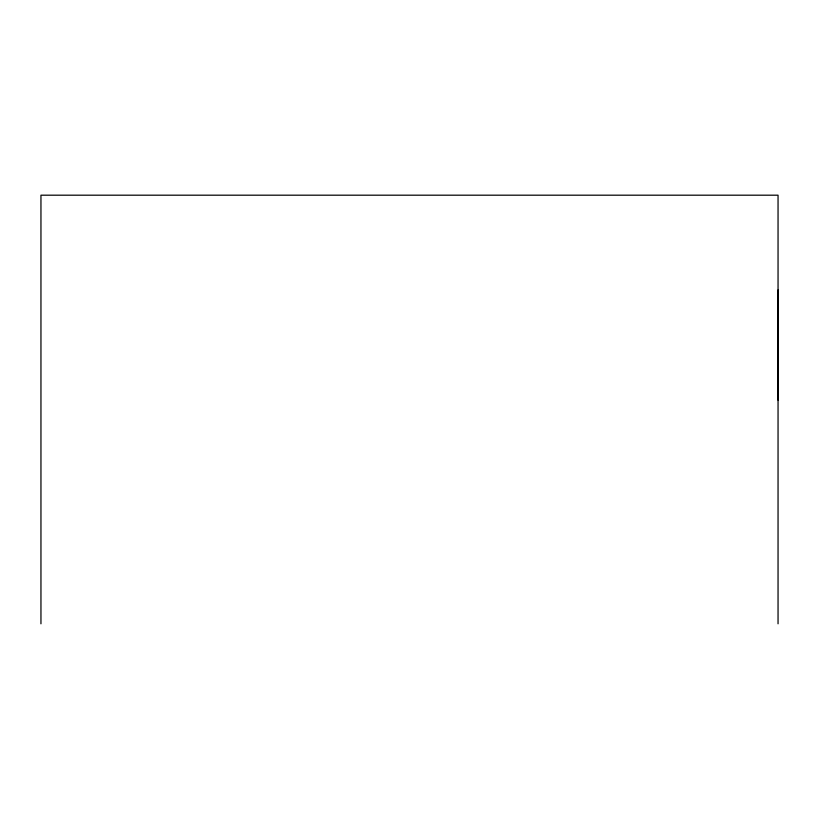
<?xml version="1.0" encoding="UTF-8"?>
<svg xmlns="http://www.w3.org/2000/svg" width="819" height="819" viewBox="0 0 819 819"><rect width="100%" height="100%" fill="white"/><g stroke="black" fill="none" stroke-linecap="round" stroke-linejoin="round"><path stroke-width="1.23" d="M778.05 400.133L778.05 289.957M778.05 623.812L778.05 195.188L40.95 195.188L40.95 623.812"/></g></svg>
